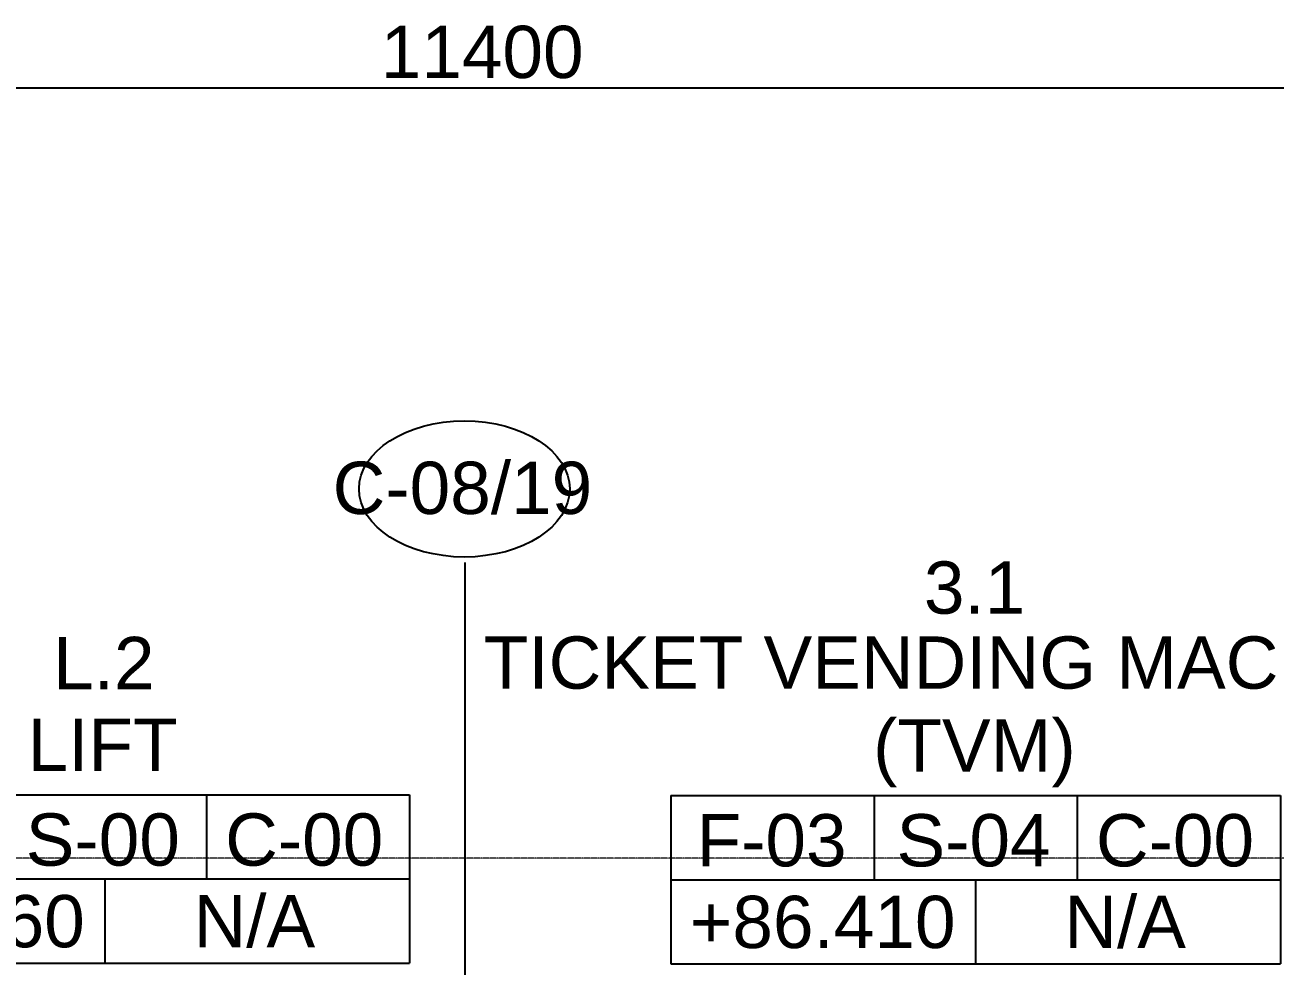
# Model space of a CAD drawing. Header units: millimetres. Extents: x -853432 to -773672, y -18171 to 22484.
# Drawn here: x -844208 to -837029, y 15626 to 21034 of the extents above; entities that cross this region are included whole.
import ezdxf

# ---------------------------------------------------------------- set-up
doc = ezdxf.new("R2010")
doc.units = ezdxf.units.MM
doc.linetypes.add('DPA_Grid _ Level 100', pattern=[10, 5.5, -1.6, 1.3, -1.6])
for name, color, linetype, lineweight in [('A-ANNO-DIMS', 1, 'Continuous', 9), ('A-ANNO-NOTE', 3, 'Continuous', 25), ('A-ROOM-IDEN', 3, 'Continuous', 25), ('A-ROOM-LINE', 3, 'Continuous', 25), ('S-GRID', 251, 'Continuous', 9)]:
    doc.layers.add(name, color=color, linetype=linetype, lineweight=lineweight)
doc.styles.add('Arial_2', font='arial.ttf', dxfattribs={"height": 300})
doc.dimstyles.new('DPA-DIM-3_0_C-C', dxfattribs={"dimscale": 304.8, "dimtxt": 306.07782, "dimasz": 0.492126, "dimexe": 0.656168, "dimexo": 0.0625, "dimgap": 0.164042, "dimtad": 1, "dimdec": 0, "dimzin": 0, "dimdsep": 46, "dimtxsty": 'Arial_2', "dimblk1": 'DOTBLANK', "dimblk2": 'DOTBLANK', "dimsah": 1, "dimcen": 0.09, "dimdle": 0.656168, "dimadec": 8, "dimazin": 0, "dimtfac": 1, "dimtdec": 4, "dimtix": 1, "dimtmove": 0, "dimatfit": 3, "dimfxl": 1.312336, "dimfxlon": 1, "dimtvp": 1, "dimtolj": 1, "dimtzin": 0, "dimarcsym": 2})

# ---------------------------------------------------------------- blocks, each defined once
blk = doc.blocks.new('DPA_Room Tag Box _Longer_ - Standard-4486008-4251-01 ENLARGED CONCOURSE LEVEL - REFLECTED CEILING PLAN - SHEET 2')
at = {"layer": 'A-ROOM-LINE'}
for p, q in [((-17.5, -2.979), (-17.5, -12.646)), ((-17.5, -2.979), (17.5, -2.979)), ((-5.833, -2.979), (-5.833, -7.812)), ((5.833, -2.979), (5.833, -7.812)), ((17.5, -2.979), (17.5, -12.646)), ((-17.5, -7.812), (17.5, -7.812)), ((0, -7.812), (0, -12.646)), ((-17.5, -12.646), (17.5, -12.646))]:
    blk.add_line(p, q, dxfattribs=at)
blk = doc.blocks.new('DPA_Room Tag Box - Standard-4486259-4251-01 ENLARGED CONCOURSE LEVEL - REFLECTED CEILING PLAN - SHEET 2')
at = {"layer": 'A-ROOM-LINE'}
for p, q in [((-17.5, -2.936), (-17.5, -12.604)), ((-17.5, -2.936), (17.5, -2.936)), ((-5.833, -2.936), (-5.833, -7.77)), ((5.833, -2.936), (5.833, -7.77)), ((17.5, -2.936), (17.5, -12.604)), ((-17.5, -7.77), (17.5, -7.77)), ((0, -7.77), (0, -12.604)), ((-17.5, -12.604), (17.5, -12.604))]:
    blk.add_line(p, q, dxfattribs=at)
blk = doc.blocks.new('Ceiling Tags - Ceiling Tags-9510765-4251-01 ENLARGED CONCOURSE LEVEL - REFLECTED CEILING PLAN - SHEET 2')
at = {"layer": 'A-ANNO-NOTE'}
blk.add_ellipse((0, 0), major_axis=(6.049, 0), ratio=0.646436, dxfattribs=at)
blk = doc.blocks.new('_DotBlank')
at = {"color": 0, "linetype": 'ByBlock', "lineweight": -2}
blk.add_line((-0.5, 0), (-1, 0), dxfattribs=at)
blk.add_circle((0, 0), 0.5, dxfattribs=at)
blk = doc.blocks.new('*D2465')
at = {"layer": 'A-ANNO-DIMS', "color": 0, "lineweight": -2, "transparency": 16777216}
for p, q in [((-11400, 17476.4), (-11400, 16895.4)), ((0, 17476.4), (0, 16895.4)), ((-11250, 17095.4), (-150, 17095.4))]:
    blk.add_line(p, q, dxfattribs=at)
at = {"layer": 'Defpoints', "color": 0, "transparency": 16777216}
for p in [(-11400, 17495.4), (0, 17495.4), (0, 17095.4)]:
    blk.add_point(p, dxfattribs=at)
at = {"layer": 'A-ANNO-DIMS', "color": 0, "lineweight": -2, "transparency": 16777216, "xscale": 150, "yscale": 150, "zscale": 150, "rotation": 180}
blk.add_blockref('_DotBlank', (-11400, 17095.4), dxfattribs=at)
at = {"layer": 'A-ANNO-DIMS', "color": 0, "lineweight": -2, "transparency": 16777216, "xscale": 150, "yscale": 150, "zscale": 150}
blk.add_blockref('_DotBlank', (0, 17095.4), dxfattribs=at)
at = {"layer": 'A-ANNO-DIMS', "color": 0, "transparency": 16777216, "insert": (-5700, 17298.6), "char_height": 300, "width": 1384.414, "attachment_point": 5, "style": 'Arial_2'}
blk.add_mtext('\\A1;11400', dxfattribs=at)
blk = doc.blocks.new('*U2464')
at = {"layer": 'S-GRID', "linetype": 'DPA_Grid _ Level 100'}
blk.add_line((57000, 12673), (-16649.5, 12673), dxfattribs=at)
at = {"layer": 'A-ANNO-DIMS'}
dim = blk.add_linear_dim(base=(0, 17095.4), p1=(-11400, 17495.4), p2=(0, 17495.4), dimstyle='DPA-DIM-3_0_C-C', override={"dimpost": '<>', "dimfxl": 11400}, dxfattribs=at)
dim.commit()
dim.dimension.update_dxf_attribs({"geometry": '*D2465', "text_midpoint": (-5700, 17298.6)})

msp = doc.modelspace()

# ---------------------------------------------------------------- linework, layer by layer
at = {"layer": 'A-ANNO-NOTE'}
msp.add_line((-841680.5, 11094.6), (-841680.5, 17949), dxfattribs=at)

# ---------------------------------------------------------------- block references
msp.add_blockref('*U2464', (-835882.4, 3579))
at = {"layer": 'A-ANNO-NOTE', "xscale": 100, "yscale": 100, "zscale": 100}
msp.add_blockref('Ceiling Tags - Ceiling Tags-9510765-4251-01 ENLARGED CONCOURSE LEVEL - REFLECTED CEILING PLAN - SHEET 2', (-841684.6, 18371), dxfattribs=at)
at = {"layer": 'A-ROOM-IDEN', "xscale": 99.99999999999993, "yscale": 99.99999999999993, "zscale": 99.99999999999993}
for name, p in [('DPA_Room Tag Box - Standard-4486259-4251-01 ENLARGED CONCOURSE LEVEL - REFLECTED CEILING PLAN - SHEET 2', (-843748.9, 16908.8)), ('DPA_Room Tag Box _Longer_ - Standard-4486008-4251-01 ENLARGED CONCOURSE LEVEL - REFLECTED CEILING PLAN - SHEET 2', (-838748.5, 16908.8))]:
    msp.add_blockref(name, p, dxfattribs=at)

# ---------------------------------------------------------------- texts
at = {"layer": 'A-ANNO-NOTE', "lineweight": 9, "insert": (-842441, 18527.2), "char_height": 300, "width": 1835.864, "attachment_point": 1, "style": 'Arial_2'}
msp.add_mtext('C-08/19', dxfattribs=at)
at = {"layer": 'A-ROOM-IDEN', "lineweight": 9, "char_height": 300, "attachment_point": 1, "style": 'Arial_2'}
for s, insert, width in [('3.1', (-839045.6, 17954.6), 721.519), ('L.2', (-844046.1, 17521.4), 721.519), ('TICKET VENDING MACHINE', (-841573, 17524.2), 6838.394), ('LIFT', (-844192.5, 17052.5), 1066.244), ('(TVM)', (-839337.3, 17048), 1427.004), ('S-00', (-844203.4, 16508.2), 1090.295), ('C-00', (-843058.4, 16508.2), 1114.346), ('F-03', (-840351.2, 16504), 1058.227), ('S-04', (-839203, 16504), 1090.295), ('C-00', (-838057.9, 16504), 1114.346), ('+84.760', (-845390.7, 16039.5), 1883.966), ('N/A', (-843239.9, 16039.5), 857.806), ('+86.410', (-840390.3, 16035.2), 1883.966), ('N/A', (-838239.4, 16035.2), 857.806)]:
    msp.add_mtext(s, dxfattribs=dict(at, insert=insert, width=width))

doc.saveas('drawing.dxf')
